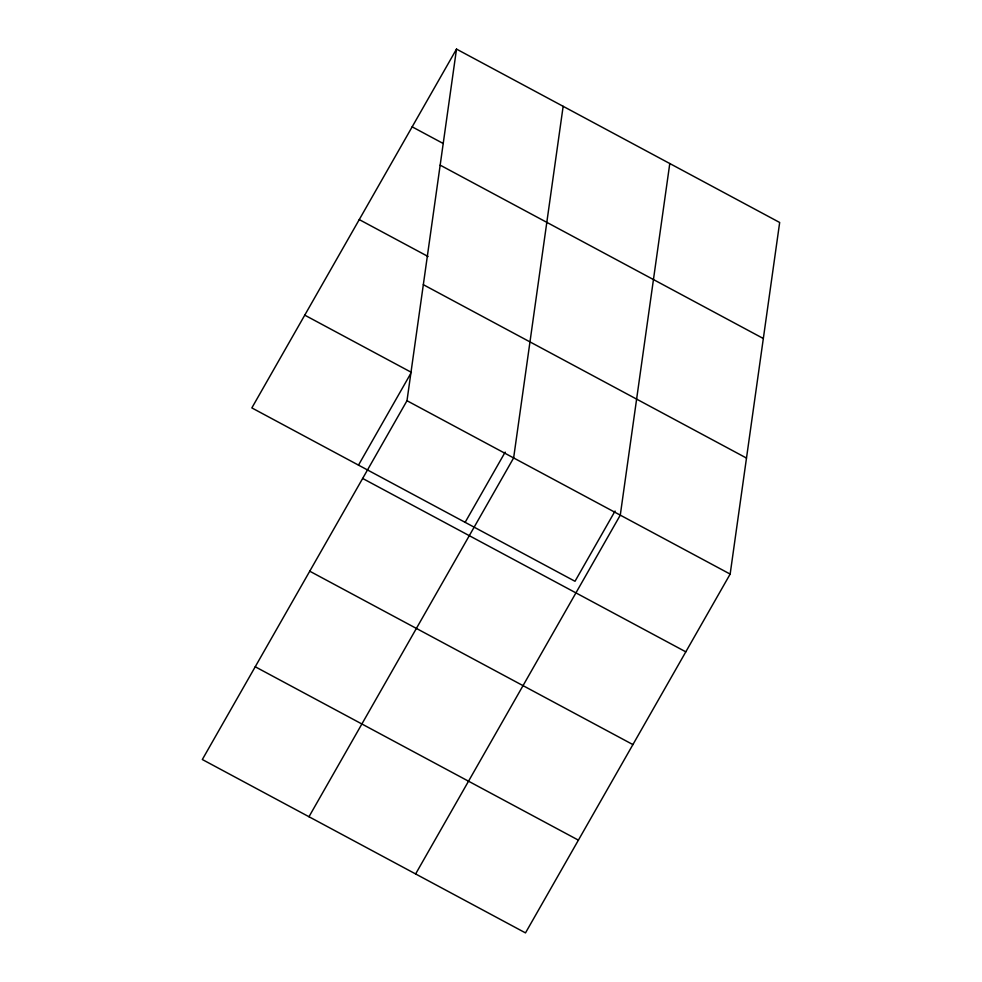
<?xml version="1.0" encoding="UTF-8"?>
<svg xmlns="http://www.w3.org/2000/svg" width="982" height="982" viewBox="0 0 982 982"><rect width="100%" height="100%" fill="white"/><g stroke="black" fill="none" stroke-linecap="round" stroke-linejoin="round"><path stroke-width="1.47" d="M406.99 400.717L456.507 49.1L779.671 222.484L730.154 574.089L525.493 932.9L202.329 759.516L406.99 400.717L730.154 574.089M563.152 106.314L513.635 457.931L308.974 816.742M669.785 163.528L620.28 515.145L415.619 873.955M456.507 49.1L251.846 407.911L575.01 581.283L615.063 511.057M358.491 465.124L410.636 373.688M465.137 522.338L505.19 452.113M412.158 126.838L443.213 143.495M440.169 165.136L763.333 338.508M359.252 219.587L428.103 256.523M423.328 284.682L746.492 458.066M304.751 315.148L411.397 372.362M362.653 478.455L685.817 651.839M309.747 571.205L632.911 744.589M255.234 666.766L578.398 840.15"/></g></svg>
